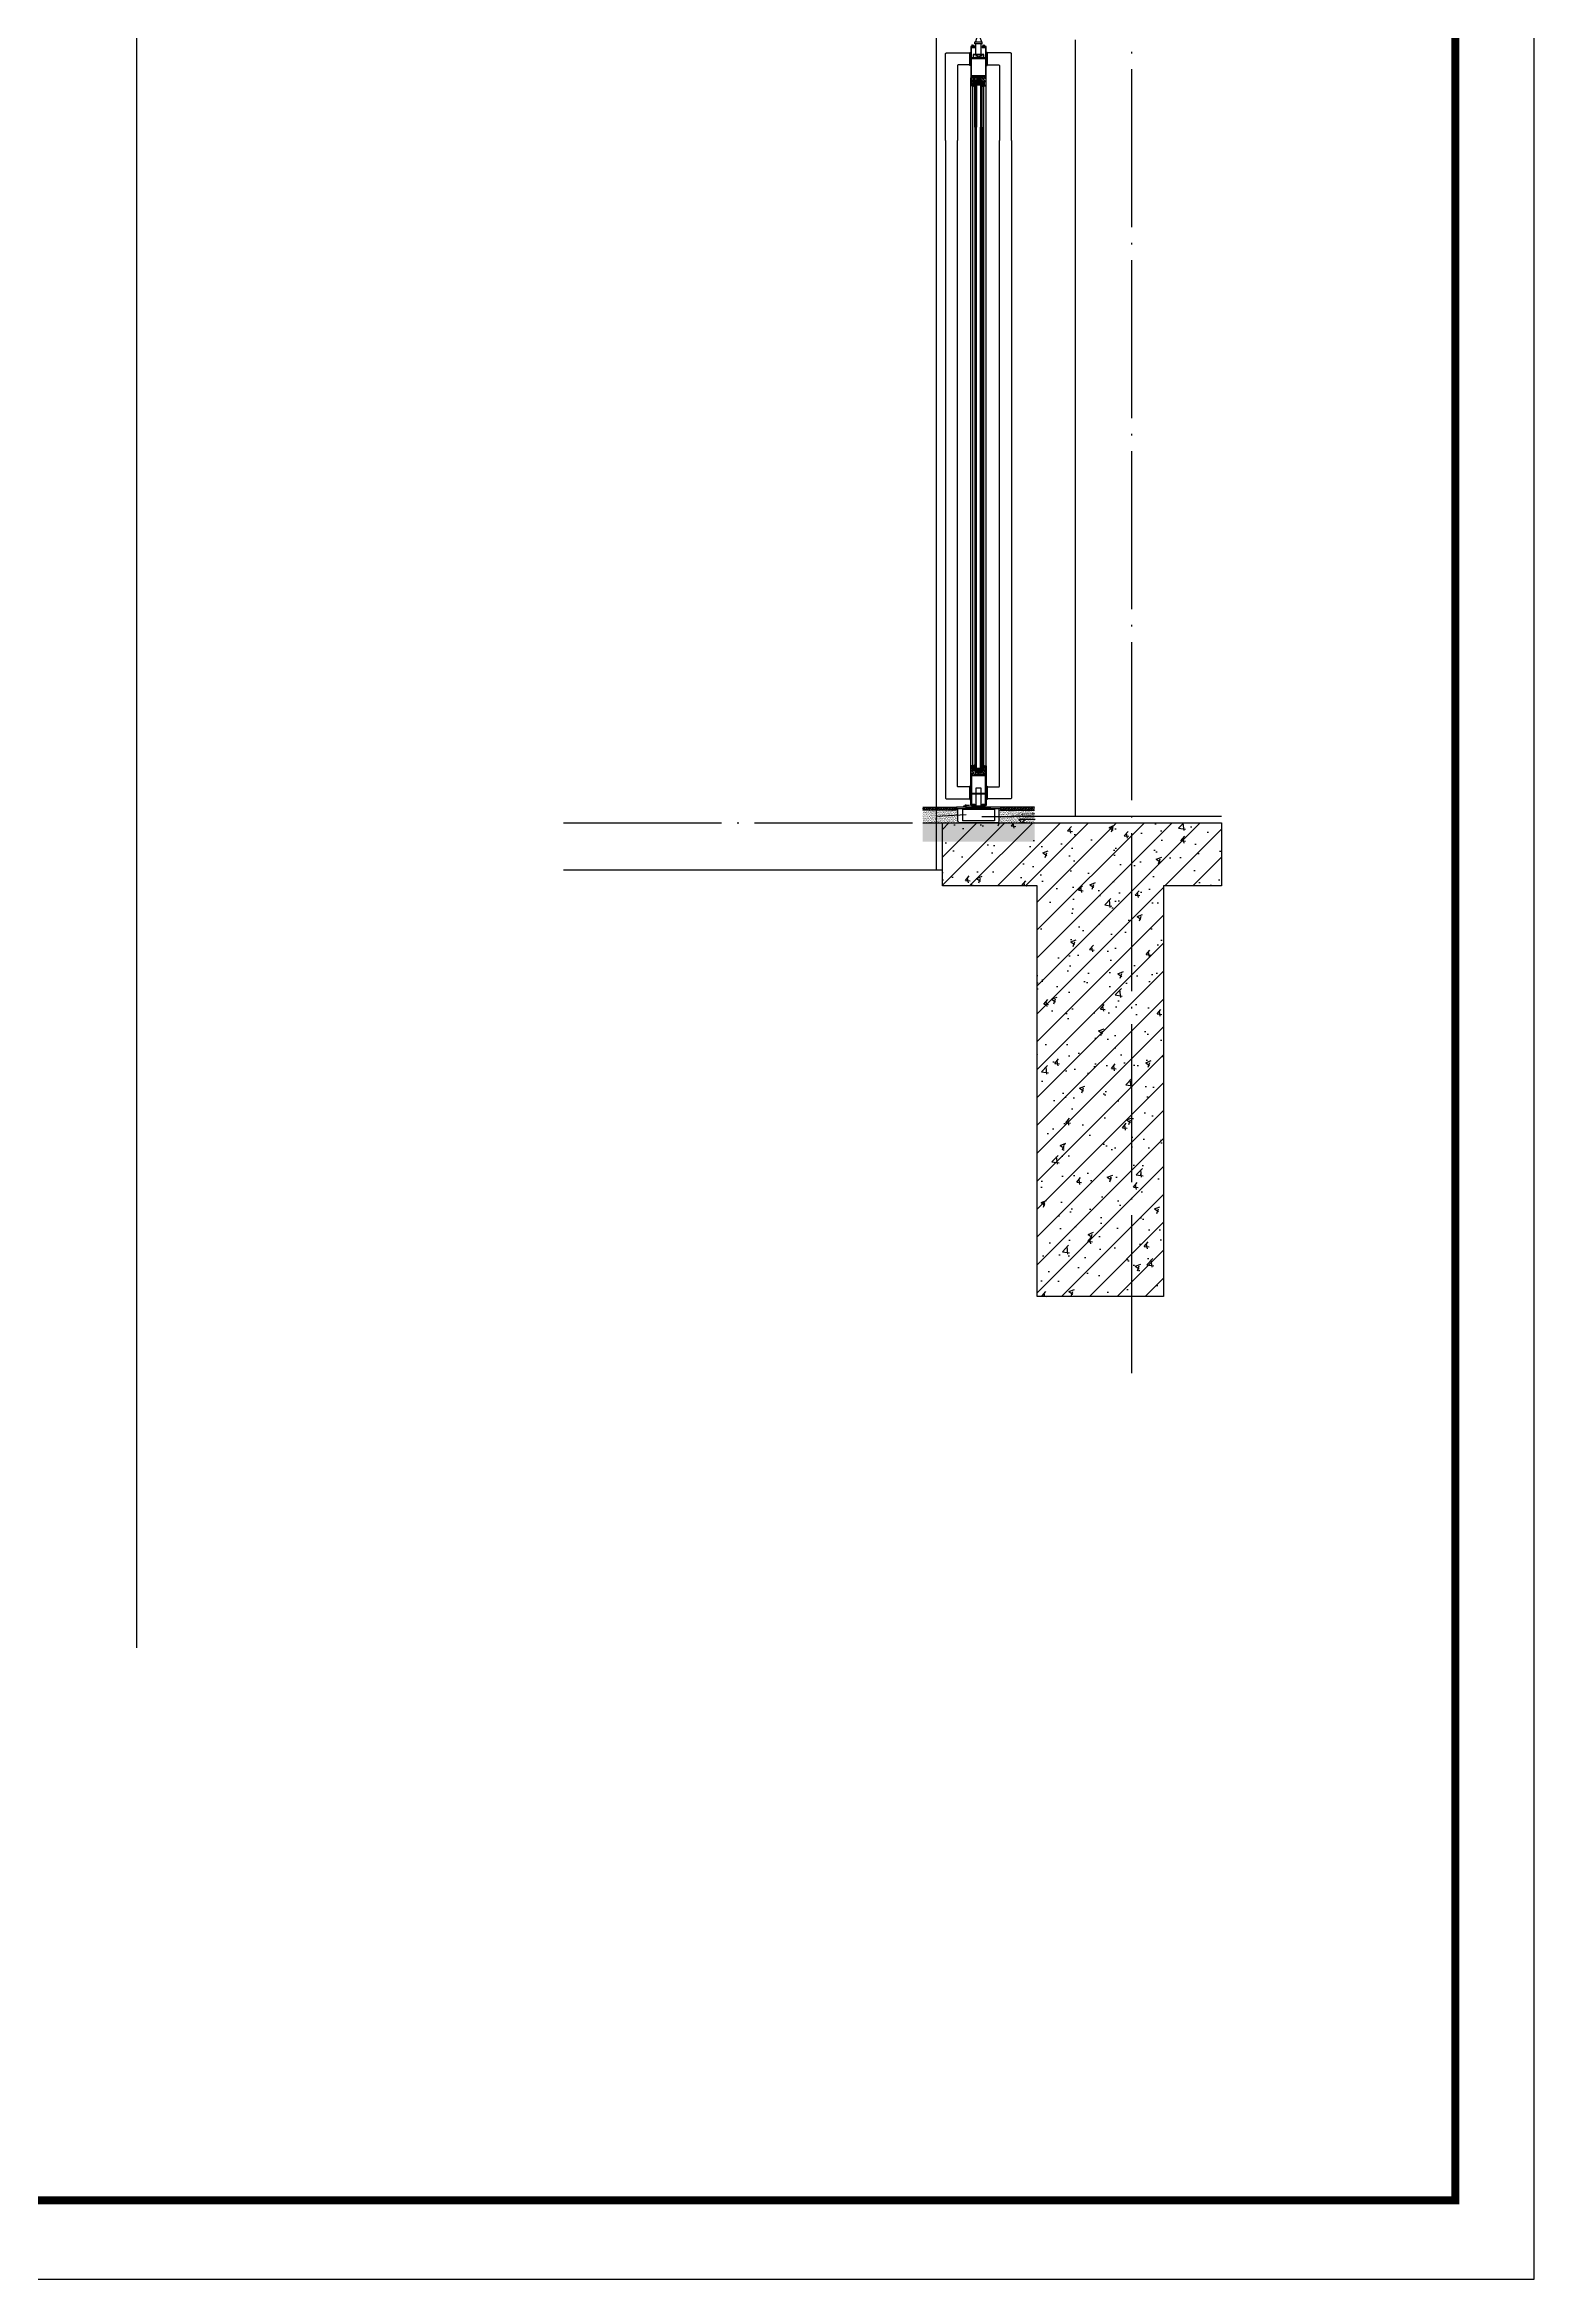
# Model space of a CAD drawing. Extents: x 6843040 to 15500510, y -6507076 to -4940511.
# Drawn here: x 7685135 to 7689853, y -6183597 to -6176519 of the extents above; entities that cross this region are included whole.
import ezdxf
from ezdxf.enums import TextEntityAlignment as Align

# ---------------------------------------------------------------- set-up
doc = ezdxf.new("R2010")
doc.units = 0
doc.header["$LTSCALE"] = 1000
doc.header["$MEASUREMENT"] = 0
doc.linetypes.add('DOTE', pattern=[2.42, 2, -0.2, 0.02, -0.2])
doc.linetypes.add('HIDDEN', pattern=[0.375, 0.25, -0.125])
for name, color, linetype in [('0-ACCESSORY-附件', 8, 'Continuous'), ('0-ACCESSORY附件', 1, 'Continuous'), ('0-DASHED-虚线', 1, 'HIDDEN'), ('1', 1, 'Continuous'), ('Alum frame-EFC', 31, 'Continuous'), ('DOTE', 8, 'DOTE'), ('E_LINE_1', 1, 'Continuous'), ('FG', 4, 'Continuous'), ('HACH', 8, 'Continuous'), ('LEV-4', 9, 'Continuous'), ('LT-dim 2', 253, 'Continuous'), ('LT-dim 5', 3, 'Continuous'), ('LT-Fill-钢筋混凝土', 8, 'Continuous'), ('LT-标高', 7, 'Continuous'), ('LT-玻璃', 4, 'Continuous'), ('LT-结构', 2, 'Continuous'), ('LT-铝板', 31, 'Continuous'), ('PUB_DIM', 3, 'Continuous'), ('PUB_HATCH', 8, 'Continuous'), ('PUB_TITLE', 4, 'Continuous'), ('SS.', 4, 'Continuous'), ('SURFACE', 6, 'Continuous'), ('TC', 8, 'Continuous'), ('不锈钢', 6, 'Continuous'), ('填充', 8, 'Continuous'), ('批荡层', 213, 'Continuous')]:
    doc.layers.add(name, color=color, linetype=linetype)
doc.styles.add('LT-dim', font='romans.shx', dxfattribs={"width": 0.7, "bigfont": 'hztxt.shx'})
doc.dimstyles.new('LT-dim 2', dxfattribs={"dimscale": 2, "dimtxt": 3, "dimasz": 1.5, "dimexe": 1.5, "dimexo": 2, "dimgap": 0.8, "dimtad": 1, "dimdec": 0, "dimrnd": 1, "dimdsep": 46, "dimtxsty": 'LT-dim', "dimblk": 'ARCHTICK', "dimblk1": 'ARCHTICK', "dimblk2": 'ARCHTICK', "dimsah": 1, "dimcen": 2, "dimclrd": 256, "dimclre": 256, "dimclrt": 7, "dimazin": 0, "dimtfac": 1, "dimtix": 1, "dimtmove": 2, "dimatfit": 0, "dimfxl": 1, "dimtvp": 1, "dimarcsym": 1})
pattern_1 = [(37.5, (7614103.564, -6330589.2745), (-0.16000313, 4.89413237), [0, -3.8608, 0, -4.318, 0, -4.1275]), (7.5, (7614103.564, -6330589.2745), (4.49523283, 7.168251), [0, -2.0828, 0, -3.4798, 0, -1.3335]), (327.5, (7614100.44, -6330589.2745), (7.9099237, 0.01437185), [0, -1.27, 0, -4.572, 0, -5.969]), (317.5, (7614100.44, -6330589.2745), (7.63556452, 2.22929323), [0, -0.635, 0, -2.9972, 0, -3.429])]

# ---------------------------------------------------------------- blocks, each defined once
blk = doc.blocks.new('_ArchTick')
at = {"color": 0, "linetype": 'ByBlock', "const_width": 0.4}
blk.add_lwpolyline([(-0.5, -0.5), (0.5, 0.5)], dxfattribs=at)
blk = doc.blocks.new('*D268')
at = {"layer": 'Defpoints', "color": 0, "transparency": 16777216}
for p in [(7688051.8, -6178933.9), (7688067.9, -6178933.9), (7688068.1, -6178928.9, 0)]:
    blk.add_point(p, dxfattribs=at)
at = {"layer": 'LT-dim 2', "lineweight": -2, "transparency": 16777216}
for p, q in [((7688064.1, -6178928.9), (7688048.8, -6178928.9)), ((7688063.9, -6178933.9), (7688048.8, -6178933.9)), ((7688051.8, -6178928.9), (7688051.8, -6178925.9)), ((7688051.8, -6178928.9), (7688051.8, -6178933.9)), ((7688051.8, -6178933.9), (7688051.8, -6178936.9))]:
    blk.add_line(p, q, dxfattribs=at)
at = {"layer": 'LT-dim 2', "lineweight": -2, "transparency": 16777216, "xscale": 3, "yscale": 3, "zscale": 3}
for p, rotation in [((7688051.8, -6178928.9), 270), ((7688051.8, -6178933.9), 90)]:
    blk.add_blockref('_ArchTick', p, dxfattribs=dict(at, rotation=rotation))
at = {"layer": 'LT-dim 2', "color": 7, "transparency": 16777216, "insert": (7688047.2, -6178931.4), "char_height": 6, "attachment_point": 5, "rotation": 90, "style": 'LT-dim'}
blk.add_mtext('5', dxfattribs=at)
blk = doc.blocks.new('A$C00837e1d')
at = {"layer": '0-ACCESSORY附件', "ltscale": 30}
for p, q in [((20.3, 2, 0), (-20.4, 2, 0)), ((10.8, 3.8, 0), (-10.8, 3.8, 0))]:
    blk.add_line(p, q, dxfattribs=at)
at = {"layer": '0-ACCESSORY附件', "ltscale": 30, "elevation": 0}
blk.add_lwpolyline([(-8.3, 59.6), (8.3, 59.6), (8.3, 3.8), (-8.3, 3.8)], close=True, dxfattribs=at)
at = {"layer": '0-ACCESSORY附件', "ltscale": 30}
for centre, start, end in [((-20.4, 0, 0), 90, 180), ((-10, 2, 0), 115.01786, 180), ((10, 2, 0), 0, 64.98214), ((20.3, 0, 0), 0, 90)]:
    blk.add_arc(centre, 2, start, end, dxfattribs=at)
at = {"layer": 'FG'}
blk.add_line((-69.3, 0, 0), (69.3, 0, 0), dxfattribs=at)
at = {"layer": 'SS.'}
for p, q in [((-69.3, 0, 0), (-69.3, -5.7, 0)), ((-69.3, -5.7, 0), (69.3, -5.7, 0)), ((-50.8, -8.3, 0), (50.8, -8.3, 0)), ((-50.8, -8.3, 0), (-50.8, -43.4, 0)), ((-50.8, -43.4, 0), (50.8, -43.4, 0)), ((51, -8.3, 0), (51, -43.4, 0)), ((69.3, 0, 0), (69.3, -5.7, 0))]:
    blk.add_line(p, q, dxfattribs=at)
at = {"layer": 'SS.', "elevation": 0}
blk.add_lwpolyline([(-64.8, -5.7), (-64.8, -44, 0.414214), (-58.8, -50), (58.8, -50, 0.414214), (64.8, -44), (64.8, -5.7)], format="xyb", dxfattribs=at)
blk.add_lwpolyline([(39.5, 0), (39.5, -1.7), (-39.5, -1.7), (-39.5, 0)], dxfattribs=at)
blk = doc.blocks.new('sfdsdgf')
at = {"layer": 'TC'}
h = blk.add_hatch(dxfattribs=at)
h.set_pattern_fill('ANSI35', color=8, scale=0.5, style=0)
h.set_pattern_definition([(45, (-483134.5788, -270088.33), (-1.122532015, 1.122532015), []), (45, (-483133.4563, -270088.33), (-1.122532015, 1.122532015), [1.984375, -0.396875, 0, -0.396875])])
edge = h.paths.add_edge_path()
edge.add_ellipse((10.1, -2.5), major_axis=(4.52, 0), ratio=0.547798, start_angle=90, end_angle=267.368)
edge.add_line((9.9, -4.9), (9, -5.4))
edge.add_arc((8.9, -5.2), 0.2, 180, 296.4263, ccw=False)
edge.add_line((8.7, -5.2), (8.7, -5.1))
edge.add_arc((8.5, -5.1), 0.2, 0, 116.4263)
edge.add_line((8.5, -4.9), (7.5, -5.4))
edge.add_arc((7.4, -5.2), 0.2, 180, 296.4263, ccw=False)
edge.add_line((7.2, -5.2), (7.2, -5.1))
edge.add_arc((7, -5.1), 0.2, 0, 116.4263)
edge.add_line((7, -4.9), (6, -5.4))
edge.add_arc((5.9, -5.2), 0.2, 180, 296.4263, ccw=False)
edge.add_line((5.7, -5.2), (5.7, -5.1))
edge.add_arc((5.5, -5.1), 0.2, 0, 116.4263)
edge.add_line((5.5, -4.9), (4.5, -5.4))
edge.add_arc((4.4, -5.2), 0.2, 180, 296.4263, ccw=False)
edge.add_line((4.2, -5.2), (4.2, -5.1))
edge.add_arc((4, -5.1), 0.2, 360, 450)
edge.add_line((4, -4.9), (3.1, -4.9))
edge.add_arc((3.1, -5.3), 0.4, 90, 180)
edge.add_arc((-5.5, -6.2), 8.26, 6.0448, 48.518)
edge.add_line((0, 0), (10.1, 0))
h = blk.add_hatch(dxfattribs=at)
h.set_pattern_fill('HONEY', color=8, style=0)
h.set_pattern_definition([(0, (-482996.0946, -270088.33), (2.38125, 1.374815), [1.5875, -3.175]), (120, (-482996.0946, -270088.33), (-2.3812497155, 1.3748154928), [1.5875, -3.175]), (60, (-482996.0946, -270088.33), (2.845e-07, 2.7496304928), [-3.175, 1.5875])])
edge = h.paths.add_edge_path()
edge.add_ellipse((10.1, -2.5), major_axis=(4.52, 0), ratio=0.547798, start_angle=0, end_angle=360)
at = {"layer": 'TC', "color": 8}
blk.add_ellipse((10.1, -2.5), major_axis=(4.52, 0), ratio=0.547798, dxfattribs=at)
at = {"layer": '填充'}
blk.add_arc((-5.5, -6.2), 8.26, 6.0448, 48.518, dxfattribs=at)
blk = doc.blocks.new('20120717100346')
at = {"layer": '0-ACCESSORY-附件'}
for points in [[(-2.7, 1.2), (-7.6, 3.4)], [(-2.7, 1), (-7.6, 2.9)], [(-2.7, 0.8), (-7.6, 2.3)], [(-2.7, 0.6), (-7.6, 1.7)], [(-2.7, 0.4), (-7.6, 1.1)], [(-2.7, 0.3), (-7.6, 0.6)], [(-2.7, 0.1), (-7.6, 0.3)], [(-2.7, -0.1), (-7.6, -0.3)], [(-2.7, -0.3), (-7.6, -0.6)], [(-2.7, -0.4), (-7.6, -1.1)], [(-2.7, -0.6), (-7.6, -1.7)], [(-2.7, -0.8), (-7.6, -2.3)], [(-2.7, -1), (-7.6, -2.9)], [(-2.7, -1.2), (-7.6, -3.4)]]:
    blk.add_lwpolyline(points, dxfattribs=at)
blk.add_lwpolyline([(0, 2.2), (-2.7, 2.2), (-2.7, -2.3), (0, -2.3)], close=True, dxfattribs=at)
blk = doc.blocks.new('LT-BLK-20230420150236', base_point=(392735.5, 836889))
at = {"layer": '0-ACCESSORY附件', "ltscale": 30}
for p, q in [((392730.7, 836944.2), (392726.1, 836929)), ((392740.2, 836944.2), (392730.7, 836944.2)), ((392740.2, 836944.2), (392744.8, 836929)), ((392724.3, 836929), (392746.7, 836929)), ((392724.3, 836923), (392724.3, 836929)), ((392727.1, 836889, 0), (392727.1, 836923, 0)), ((392743.8, 836889, 0), (392743.8, 836923, 0)), ((392746.7, 836929), (392746.7, 836923))]:
    blk.add_line(p, q, dxfattribs=at)
blk.add_lwpolyline([(392752.5, 836889), (392718.5, 836889), (392718.5, 836879), (392752.5, 836879)], close=True, dxfattribs=at)
at = {"layer": '0-ACCESSORY附件', "ltscale": 30, "elevation": 0}
for points in [[(392752.5, 836879), (392718.5, 836889)], [(392718.5, 836879), (392752.5, 836889)]]:
    blk.add_lwpolyline(points, dxfattribs=at)
at = {"layer": 'LEV-4'}
blk.add_lwpolyline([(392746.7, 836923), (392724.3, 836923)], dxfattribs=at)
blk = doc.blocks.new('LT-BLK-20230420150919', base_point=(390345, 838534.4))
at = {"layer": '1'}
h = blk.add_hatch(dxfattribs=at)
h.set_pattern_fill('ANSI37', color=252, scale=0.5, style=0)
h.set_pattern_definition([(45, (-1290428.9469, 1128148.1822), (-1.1225320151, 1.1225320151), []), (135, (-1290428.9469, 1128148.1822), (-1.1225320151, -1.1225320151), [])])
h.paths.add_polyline_path([(390353.5, 838528.4), (390352, 838525.4), (390351, 838525.4), (390351, 838534.4), (390350, 838535.4), (390364, 838535.4), (390363, 838534.4), (390363, 838525.4), (390362, 838525.4), (390360.5, 838528.4)])
h = blk.add_hatch(dxfattribs=at)
h.set_pattern_fill('ANSI37', color=252, scale=0.1, style=0)
h.set_pattern_definition([(45, (-1290428.94688, 1128148.1822), (-0.224506403027, 0.224506403027), []), (135, (-1290428.94688, 1128148.1822), (-0.224506403027, -0.224506403027), [])])
h.paths.add_polyline_path([(390363, 838521.4), (390362, 838521.4), (390362, 838525.4), (390363, 838525.4)])
h.paths.add_polyline_path([(390352, 838521.4), (390351, 838521.4), (390351, 838525.4), (390352, 838525.4)])
h = blk.add_hatch(dxfattribs=at)
h.set_pattern_fill('HEX', color=252, scale=0.19, angle=-180, style=0)
h.set_pattern_definition([(180, (-1290428.9469, 1128148.1822), (-1e-15, -1.0448594), [0.60325, -1.2065]), (300, (-1290428.9469, 1128148.1822), (0.9048747838, 0.5224297), [0.60325, -1.2065]), (240, (-1290429.5501, 1128148.1822), (0.9048747838, -0.5224297), [0.60325, -1.2065])])
edge = h.paths.add_edge_path()
edge.add_line((390361.5, 838525.3), (390360.3, 838527.9))
edge.add_line((390361.5, 838525.3), (390361.5, 838521.9))
edge.add_line((390361.5, 838521.9), (390352.5, 838521.9))
edge.add_line((390352.5, 838521.9), (390352.5, 838525.3))
edge.add_line((390352.5, 838525.3), (390353.8, 838527.9))
edge.add_line((390353.8, 838527.9), (390360.3, 838527.9))
at = {"color": 253}
blk.add_lwpolyline([(390351, 838525.4), (390352, 838525.4), (390353.5, 838528.4), (390360.5, 838528.4), (390362, 838525.4), (390363, 838525.4), (390363, 838534.4), (390364, 838535.4), (390350, 838535.4), (390351, 838534.4), (390351, 838525.4)], dxfattribs=at)
for points in [[(390351, 838521.4), (390352, 838521.4), (390352, 838525.4), (390351, 838525.4)], [(390353.5, 838528.4), (390352, 838525.4), (390352, 838521.4), (390362, 838521.4), (390362, 838525.4), (390360.5, 838528.4)], [(390360.2, 838527.9), (390353.8, 838527.9), (390352.5, 838525.3), (390352.5, 838521.9), (390361.5, 838521.9), (390361.5, 838525.3)], [(390363, 838521.4), (390362, 838521.4), (390362, 838525.4), (390363, 838525.4)]]:
    blk.add_lwpolyline(points, close=True, dxfattribs=at)
at = {"layer": 'LT-玻璃', "color": 8}
for p, q in [((390346, 838387.2), (390346, 838535.4)), ((390350, 838387.2), (390350, 838535.4)), ((390364, 838387.2), (390364, 838535.4)), ((390368, 838387.2), (390368, 838535.4))]:
    blk.add_line(p, q, dxfattribs=at)
at = {"layer": 'LT-玻璃', "color": 150}
for points in [[(390345, 838387.2), (390345, 838534.4), (390346, 838535.4), (390350, 838535.4), (390351, 838534.4), (390351, 838387.2)], [(390369, 838387.2), (390369, 838534.4), (390368, 838535.4), (390364, 838535.4), (390363, 838534.4), (390363, 838387.2)]]:
    blk.add_lwpolyline(points, dxfattribs=at)

msp = doc.modelspace()

# ---------------------------------------------------------------- hatches: boundary and pattern name
at = {"layer": '1'}
h = msp.add_hatch(dxfattribs=at)
h.set_pattern_fill('ANSI37', color=252, scale=0.5, style=0)
h.set_pattern_definition([(45, (6007537.2922, -5888898.4047), (-1.1225320151, 1.1225320151), []), (135, (6007537.2922, -5888898.4047), (-1.1225320151, -1.1225320151), [])])
h.paths.add_polyline_path([(7688088.6, -6178818), (7688087.1, -6178815), (7688086.1, -6178815), (7688086.1, -6178824), (7688085.1, -6178825), (7688099.1, -6178825), (7688098.1, -6178824), (7688098.1, -6178815), (7688097.1, -6178815), (7688095.6, -6178818)])
h = msp.add_hatch(dxfattribs=at)
h.set_pattern_fill('ANSI37', color=252, scale=0.1, style=0)
h.set_pattern_definition([(45, (6007537.2922, -5888898.4047), (-0.224506403027, 0.224506403027), []), (135, (6007537.2922, -5888898.4047), (-0.224506403027, -0.224506403027), [])])
h.paths.add_polyline_path([(7688098.1, -6178811), (7688097.1, -6178811), (7688097.1, -6178815), (7688098.1, -6178815)])
h.paths.add_polyline_path([(7688087.1, -6178811), (7688086.1, -6178811), (7688086.1, -6178815), (7688087.1, -6178815)])
h = msp.add_hatch(dxfattribs=at)
h.set_pattern_fill('HEX', color=252, scale=0.19, angle=-180, style=0)
h.set_pattern_definition([(180, (6007537.2922, -5888898.4047), (-1e-15, -1.0448594), [0.60325, -1.2065]), (300, (6007537.2922, -5888898.4047), (0.9048747838, 0.5224297), [0.60325, -1.2065]), (240, (6007536.689, -5888898.4047), (0.9048747838, -0.5224297), [0.60325, -1.2065])])
h.paths.add_polyline_path([(7688095.4, -6178817.5), (7688096.6, -6178814.9), (7688096.6, -6178811.5), (7688087.6, -6178811.5), (7688087.6, -6178814.9), (7688088.9, -6178817.5)])
at = {"layer": 'HACH'}
h = msp.add_hatch(dxfattribs=at)
h.set_pattern_fill('碎沙', color=256, scale=2)
h.set_pattern_definition(pattern_1)
edge = h.paths.add_edge_path()
edge.add_line((7688027.3, -6178939.5), (7688022.8, -6178939.5))
edge.add_line((7688022.8, -6178939.5), (7688022.8, -6178943.9))
edge.add_line((7688022.8, -6178943.9), (7687915.8, -6178943.9))
edge.add_line((7687915.8, -6178943.9), (7687915.8, -6178983.9))
edge.add_line((7687915.8, -6178983.9), (7688033.5, -6178983.9))
edge.add_arc((7688033.3, -6178977.9), 6, 180, 271.9729, ccw=False)
edge.add_line((7688027.3, -6178977.9), (7688027.3, -6178939.5))
h = msp.add_hatch(dxfattribs=at)
h.set_pattern_fill('碎沙', color=256, scale=2)
h.set_pattern_definition(pattern_1)
edge = h.paths.add_edge_path()
edge.add_line((7688269.7, -6178983.9), (7688269.7, -6178943.9))
edge.add_line((7688269.7, -6178943.9), (7688161.5, -6178943.9))
edge.add_line((7688161.5, -6178943.9), (7688161.5, -6178939.5))
edge.add_line((7688161.5, -6178939.5), (7688156.9, -6178939.5))
edge.add_line((7688156.9, -6178939.5), (7688156.9, -6178977.9))
edge.add_arc((7688150.9, -6178977.9), 6, -88.0271, 0, ccw=False)
edge.add_line((7688151.1, -6178983.9), (7688269.7, -6178983.9))
at = {"layer": 'PUB_HATCH'}
h = msp.add_hatch(dxfattribs=at)
h.set_pattern_fill('ANSI33', color=256, scale=2)
h.set_pattern_definition([(45, (6391687.9364, -6401706.682), (-4.49012806, 4.49012806), []), (45, (6391692.4265, -6401706.682), (-4.49012806, 4.49012806), [3.175, -1.5875])])
h.paths.add_polyline_path([(7687915.8, -6178933.9), (7687915.8, -6178943.9), (7688022.8, -6178943.9), (7688022.8, -6178933.9)])
h.paths.add_polyline_path([(7688269.7, -6178943.9), (7688269.7, -6178933.9), (7688161.5, -6178933.9), (7688161.5, -6178943.9)])
h = msp.add_hatch(dxfattribs=at)
h.set_pattern_fill('钢筋混凝土', color=256, scale=2, style=0)
h.set_pattern_definition([(45, (7648543.8317, -6124229.671), (-3.5355339, 3.5355339), []), (50, (7648543.832, -6124229.671), (14.3452037, -1.2550427), [1.5, -16.5]), (355, (7648543.832, -6124229.671), (-2.7750267, 15.0438427), [1.2, -13.2]), (100.4514, (7648545.027, -6124229.776), (11.5701876, 13.7887908), [1.2748038, -14.0228422]), (46.1842, (7648543.832, -6124225.671), (21.344821, -3.3103803), [2.25, -24.75]), (96.6356, (7648545.61, -6124225.947), (18.693254, 19.4823574), [1.912206, -21.03426]), (351.1842, (7648543.832, -6124225.671), (18.693239, 19.482372), [1.8, -19.8]), (21, (7648545.832, -6124226.671), (11.938141, -8.0523778), [1.5, -16.5]), (326, (7648545.832, -6124226.671), (4.8663066, 14.503001), [1.2, -13.2]), (71.4514, (7648546.827, -6124227.342), (16.8044526, 6.45061), [1.2748038, -14.0228422]), (37.5, (7648543.8317, -6124229.671), (0.2431971, 6.65787708), [0, -13.04, 0, -13.4, 0, -13.25]), (7.5, (7648543.832, -6124229.671), (5.26139075, 7.88823424), [0, -7.64, 0, -12.74, 0, -5.05]), (327.5, (7648539.3717, -6124229.671), (10.67644872, -0.45109743), [0, -5, 0, -15.6, 0, -20.7]), (317.5, (7648537.372, -6124229.671), (11.6637234, 2.0020996), [0, -6.5, 0, -10.36, 0, -14.7])])
edge = h.paths.add_edge_path()
edge.add_line((7688269.7, -6178983.9), (7688269.7, -6179043.9))
edge.add_line((7688269.7, -6178983.9), (7687915.8, -6178983.9))
edge.add_line((7687915.8, -6178983.9), (7687915.8, -6179043.9))
edge.add_line((7687915.8, -6179043.9), (7688269.7, -6179043.9))
h = msp.add_hatch(dxfattribs=at)
h.set_pattern_fill('钢筋混凝土', color=256, scale=25, style=0)
h.set_pattern_definition([(45, (0, 0), (-44.19417382, 44.19417382), []), (50, (0, 0), (179.3150457, -15.6880337), [18.75, -206.25]), (355, (0, 0), (-34.6878334, 188.0480334), [15, -165]), (100.4514, (14.94, -1.3), (144.6273454, 172.3598855), [15.9350475, -175.285528]), (46.1842, (0, 50), (266.810262, -41.3797536), [28.125, -309.375]), (96.6356, (22.23, 46.55), (233.6656764, 243.529468), [23.902572, -262.92825]), (351.1842, (0, 50), (233.665486, 243.52965), [22.5, -247.5]), (21, (25, 37.5), (149.226763, -100.6547227), [18.75, -206.25]), (326, (25, 37.5), (60.828833, 181.2875113), [15, -165]), (71.4514, (37.44, 29.11), (210.055657, 80.6326242), [15.9350475, -175.285528]), (37.5, (0, 0), (3.03996383, 83.22346346), [0, -163, 0, -167.5, 0, -165.625]), (7.5, (0, 0), (65.7673844, 98.602928), [0, -95.5, 0, -159.25, 0, -63.125]), (327.5, (-55.75, 0), (133.45560904, -5.63871793), [0, -62.5, 0, -195, 0, -258.75]), (317.5, (-80.75, 0), (145.7965423, 25.0262456), [0, -81.25, 0, -129.5, 0, -183.75])])
h.paths.add_polyline_path([(7687978.1, -6179183.9), (7687978.1, -6178983.9), (7688862.1, -6178983.9), (7688862.1, -6179183.9), (7688678.1, -6179183.9), (7688678.1, -6180483.9), (7688278.1, -6180483.9), (7688278.1, -6179183.9)])

# ---------------------------------------------------------------- linework, layer by layer
at = {"color": 253, "elevation": 0}
msp.add_lwpolyline([(7688086.1, -6178815), (7688087.1, -6178815), (7688088.6, -6178818), (7688095.6, -6178818), (7688097.1, -6178815), (7688098.1, -6178815), (7688098.1, -6178824), (7688099.1, -6178825), (7688085.1, -6178825), (7688086.1, -6178824), (7688086.1, -6178815)], dxfattribs=at)
for points in [[(7688086.1, -6178811), (7688087.1, -6178811), (7688087.1, -6178815), (7688086.1, -6178815)], [(7688088.6, -6178818), (7688087.1, -6178815), (7688087.1, -6178811), (7688097.1, -6178811), (7688097.1, -6178815), (7688095.6, -6178818)], [(7688095.3, -6178817.5), (7688088.9, -6178817.5), (7688087.6, -6178814.9), (7688087.6, -6178811.5), (7688096.6, -6178811.5), (7688096.6, -6178814.9)], [(7688098.1, -6178811), (7688097.1, -6178811), (7688097.1, -6178815), (7688098.1, -6178815)]]:
    msp.add_lwpolyline(points, close=True, dxfattribs=at)
at = {"layer": '0-ACCESSORY-附件'}
for p, q in [((7688100.1, -6178833, 0), (7688084.1, -6178825, 0)), ((7688084.1, -6178833, 0), (7688100.1, -6178825, 0))]:
    msp.add_line(p, q, dxfattribs=at)
at = {"layer": '0-ACCESSORY-附件', "elevation": 0}
msp.add_lwpolyline([(7688100.1, -6178833), (7688084.1, -6178833), (7688084.1, -6178825), (7688100.1, -6178825)], close=True, dxfattribs=at)
at = {"layer": 'Alum frame-EFC'}
for points in [[(7688069.6, -6176623.2, -0.414214), (7688069.1, -6176622.7), (7688069.1, -6176620.9, -0.414214), (7688069.6, -6176620.4), (7688081.6, -6176620.4, -0.414214), (7688082.1, -6176620.9), (7688082.1, -6176622.2, -0.414214), (7688081.6, -6176622.7), (7688081.1, -6176622.7, 0.414214), (7688080.6, -6176623.2), (7688080.6, -6176623.4, 0.414214), (7688081.1, -6176623.9), (7688083.1, -6176623.9, 0.414214), (7688083.6, -6176623.4), (7688083.6, -6176620.9, -0.414214), (7688084.1, -6176620.4), (7688092.1, -6176620.4), (7688100.1, -6176620.4, -0.414214), (7688100.6, -6176620.9), (7688100.6, -6176623.4, 0.414214), (7688101.1, -6176623.9), (7688103.1, -6176623.9, 0.414214), (7688103.6, -6176623.4), (7688103.6, -6176623.2, 0.414214), (7688103.1, -6176622.7), (7688102.6, -6176622.7, -0.414214), (7688102.1, -6176622.2), (7688102.1, -6176620.9, -0.414214), (7688102.6, -6176620.4), (7688114.6, -6176620.4, -0.414214), (7688115.1, -6176620.9), (7688115.1, -6176622.7, -0.414214), (7688114.6, -6176623.2), (7688112.7, -6176623.2, 0.414214), (7688112.1, -6176623.8), (7688112.1, -6176623.8, 0.414214), (7688112.7, -6176624.4), (7688116.1, -6176624.4, 0.414214), (7688116.6, -6176623.9), (7688116.6, -6176524.9, 0.414214), (7688116.1, -6176524.4), (7688112.1, -6176524.4, 0.414214), (7688111.6, -6176524.9), (7688111.6, -6176525.1, 0.414214), (7688112.1, -6176525.6), (7688112.6, -6176525.6, -0.414214), (7688113.1, -6176526.1), (7688113.1, -6176526.5, -0.414214), (7688112.6, -6176527), (7688106, -6176527, -0.414214), (7688105.5, -6176526.5), (7688105.5, -6176526.1, -0.414214), (7688106, -6176525.6), (7688106.5, -6176525.6, 0.414214), (7688107, -6176525.1), (7688107, -6176524.9, 0.414214), (7688106.5, -6176524.4), (7688104.5, -6176524.4, 0.414214), (7688104, -6176524.9), (7688104, -6176528, 0.414214), (7688104.5, -6176528.5), (7688113.6, -6176528.5, -0.414214), (7688114.1, -6176529), (7688114.1, -6176559.9, -0.414214), (7688113.6, -6176560.4), (7688093, -6176560.4, 0.198912), (7688092.7, -6176560.5), (7688092.5, -6176560.7, -0.414214), (7688091.8, -6176560.7), (7688091.6, -6176560.5, 0.198912), (7688091.2, -6176560.4), (7688070.6, -6176560.4, -0.414214), (7688070.1, -6176559.9), (7688070.1, -6176529, -0.414214), (7688070.6, -6176528.5), (7688079.7, -6176528.5, 0.414214), (7688080.2, -6176528), (7688080.2, -6176524.9, 0.414214), (7688079.7, -6176524.4), (7688077.7, -6176524.4, 0.414214), (7688077.2, -6176524.9), (7688077.2, -6176525.1, 0.414214), (7688077.7, -6176525.6), (7688078.2, -6176525.6, -0.414214), (7688078.7, -6176526.1), (7688078.7, -6176526.5, -0.414214), (7688078.2, -6176527), (7688071.6, -6176527, -0.414214), (7688071.1, -6176526.5), (7688071.1, -6176526.1, -0.414214), (7688071.6, -6176525.6), (7688072.1, -6176525.6, 0.414214), (7688072.6, -6176525.1), (7688072.6, -6176524.9, 0.414214), (7688072.1, -6176524.4), (7688068.1, -6176524.4, 0.414214), (7688067.6, -6176524.9), (7688067.6, -6176623.9, 0.414214), (7688068.1, -6176624.4), (7688071.5, -6176624.4, 0.414214), (7688072.1, -6176623.8), (7688072.1, -6176623.8, 0.414214), (7688071.5, -6176623.2)], [(7688092.1, -6176562.9), (7688113.6, -6176562.9, -0.414214), (7688114.1, -6176563.4), (7688114.1, -6176617.4, -0.414214), (7688113.6, -6176617.9), (7688092.1, -6176617.9), (7688070.6, -6176617.9, -0.414214), (7688070.1, -6176617.4), (7688070.1, -6176563.4, -0.414214), (7688070.6, -6176562.9)], [(7688092.1, -6176562.9), (7688113.6, -6176562.9, -0.414214), (7688114.1, -6176563.4), (7688114.1, -6176617.4, -0.414214), (7688113.6, -6176617.9), (7688092.1, -6176617.9), (7688070.6, -6176617.9, -0.414214), (7688070.1, -6176617.4), (7688070.1, -6176563.4, -0.414214), (7688070.6, -6176562.9)], [(7688116.1, -6176624.4), (7688112.3, -6176624.4, -0.414214), (7688111.9, -6176624), (7688111.9, -6176623.1, -0.198912), (7688112, -6176622.9), (7688112.3, -6176622.6, 0.339454), (7688112.3, -6176622.2), (7688111.8, -6176621.3, 0.767327), (7688110.9, -6176621.6), (7688110.9, -6176624.4, 0.414214), (7688111.9, -6176625.4), (7688115.1, -6176625.4, -0.414214), (7688115.6, -6176625.9), (7688115.6, -6176633.9, -0.414214), (7688115.1, -6176634.4), (7688112.6, -6176634.4, -0.305731), (7688110.8, -6176633.1), (7688105.9, -6176621, 0.379635), (7688105.3, -6176620.7), (7688103.1, -6176621.3, 1), (7688103.4, -6176622.5), (7688104.8, -6176622.1, -0.379635), (7688105.4, -6176622.4), (7688109.9, -6176633.5, 0.305731), (7688112.6, -6176635.4), (7688115.1, -6176635.4, -0.414214), (7688115.6, -6176635.9), (7688115.6, -6176647.9, -0.414214), (7688115.1, -6176648.4), (7688112.1, -6176648.4, -0.414214), (7688111.6, -6176647.9), (7688111.6, -6176642.3, 0.414214), (7688111.2, -6176641.9), (7688110.3, -6176641.9, 0.556743), (7688110.1, -6176642.2), (7688110.6, -6176643.1, -0.556743), (7688110.4, -6176643.4), (7688110.3, -6176643.4, 0.556743), (7688110.1, -6176643.7), (7688110.6, -6176644.6, -0.556743), (7688110.4, -6176644.9), (7688110.3, -6176644.9, 0.556743), (7688110.1, -6176645.2), (7688110.6, -6176646.1, -0.556743), (7688110.4, -6176646.4), (7688110.3, -6176646.4, 0.556743), (7688110.1, -6176646.7), (7688110.6, -6176647.6, -0.556743), (7688110.4, -6176647.9), (7688110.3, -6176647.9, 0.414214), (7688110.1, -6176648.1), (7688110.1, -6176648.9, 0.414214), (7688110.6, -6176649.4), (7688116.1, -6176649.4, 0.414214), (7688116.6, -6176648.9), (7688116.6, -6176624.9, 0.414214)], [(7688116.1, -6176624.4), (7688112.3, -6176624.4, -0.414214), (7688111.9, -6176624), (7688111.9, -6176623.1, -0.198912), (7688112, -6176622.9), (7688112.3, -6176622.6, 0.339454), (7688112.3, -6176622.2), (7688111.8, -6176621.3, 0.767327), (7688110.9, -6176621.6), (7688110.9, -6176624.4, 0.414214), (7688111.9, -6176625.4), (7688115.1, -6176625.4, -0.414214), (7688115.6, -6176625.9), (7688115.6, -6176633.9, -0.414214), (7688115.1, -6176634.4), (7688112.6, -6176634.4, -0.305731), (7688110.8, -6176633.1), (7688105.9, -6176621, 0.379635), (7688105.3, -6176620.7), (7688103.1, -6176621.3, 1), (7688103.4, -6176622.5), (7688104.8, -6176622.1, -0.379635), (7688105.4, -6176622.4), (7688109.9, -6176633.5, 0.305731), (7688112.6, -6176635.4), (7688115.1, -6176635.4, -0.414214), (7688115.6, -6176635.9), (7688115.6, -6176647.9, -0.414214), (7688115.1, -6176648.4), (7688112.1, -6176648.4, -0.414214), (7688111.6, -6176647.9), (7688111.6, -6176642.3, 0.414214), (7688111.2, -6176641.9), (7688110.3, -6176641.9, 0.556743), (7688110.1, -6176642.2), (7688110.6, -6176643.1, -0.556743), (7688110.4, -6176643.4), (7688110.3, -6176643.4, 0.556743), (7688110.1, -6176643.7), (7688110.6, -6176644.6, -0.556743), (7688110.4, -6176644.9), (7688110.3, -6176644.9, 0.556743), (7688110.1, -6176645.2), (7688110.6, -6176646.1, -0.556743), (7688110.4, -6176646.4), (7688110.3, -6176646.4, 0.556743), (7688110.1, -6176646.7), (7688110.6, -6176647.6, -0.556743), (7688110.4, -6176647.9), (7688110.3, -6176647.9, 0.414214), (7688110.1, -6176648.1), (7688110.1, -6176648.9, 0.414214), (7688110.6, -6176649.4), (7688116.1, -6176649.4, 0.414214), (7688116.6, -6176648.9), (7688116.6, -6176624.9, 0.414214)]]:
    msp.add_lwpolyline(points, format="xyb", close=True, dxfattribs=at)
at = {"layer": 'Alum frame-EFC', "elevation": 0}
for points in [[(7688068.1, -6176624.4), (7688072, -6176624.4, 0.414214), (7688072.4, -6176624), (7688072.4, -6176623.1, 0.198912), (7688072.3, -6176622.9), (7688071.9, -6176622.6, -0.339454), (7688071.9, -6176622.2), (7688072.4, -6176621.3, -0.767327), (7688073.4, -6176621.6), (7688073.4, -6176624.4, -0.414214), (7688072.4, -6176625.4), (7688069.1, -6176625.4, 0.414214), (7688068.6, -6176625.9), (7688068.6, -6176633.9, 0.414214), (7688069.1, -6176634.4), (7688071.6, -6176634.4, 0.305731), (7688073.5, -6176633.1), (7688078.4, -6176621, -0.379635), (7688079, -6176620.7), (7688081.2, -6176621.3, -1), (7688080.9, -6176622.5), (7688079.5, -6176622.1, 0.379635), (7688078.9, -6176622.4), (7688074.4, -6176633.5, -0.305731), (7688071.6, -6176635.4), (7688069.1, -6176635.4, 0.414214), (7688068.6, -6176635.9), (7688068.6, -6176647.9, 0.414214), (7688069.1, -6176648.4), (7688072.1, -6176648.4, 0.414214), (7688072.6, -6176647.9), (7688072.6, -6176642.3, -0.414214), (7688073, -6176641.9), (7688073.9, -6176641.9, -0.556743), (7688074.1, -6176642.2), (7688073.6, -6176643.1, 0.556743), (7688073.8, -6176643.4), (7688073.9, -6176643.4, -0.556743), (7688074.1, -6176643.7), (7688073.6, -6176644.6, 0.556743), (7688073.8, -6176644.9), (7688073.9, -6176644.9, -0.556743), (7688074.1, -6176645.2), (7688073.6, -6176646.1, 0.556743), (7688073.8, -6176646.4), (7688073.9, -6176646.4, -0.556743), (7688074.1, -6176646.7), (7688073.6, -6176647.6, 0.556743), (7688073.8, -6176647.9), (7688073.9, -6176647.9, -0.414214), (7688074.1, -6176648.1), (7688074.1, -6176648.9, -0.414214), (7688073.6, -6176649.4), (7688068.1, -6176649.4, -0.414214), (7688067.6, -6176648.9), (7688067.6, -6176624.9, -0.414214)], [(7688068.1, -6176624.4), (7688072, -6176624.4, 0.414214), (7688072.4, -6176624), (7688072.4, -6176623.1, 0.198912), (7688072.3, -6176622.9), (7688071.9, -6176622.6, -0.339454), (7688071.9, -6176622.2), (7688072.4, -6176621.3, -0.767327), (7688073.4, -6176621.6), (7688073.4, -6176624.4, -0.414214), (7688072.4, -6176625.4), (7688069.1, -6176625.4, 0.414214), (7688068.6, -6176625.9), (7688068.6, -6176633.9, 0.414214), (7688069.1, -6176634.4), (7688071.6, -6176634.4, 0.305731), (7688073.5, -6176633.1), (7688078.4, -6176621, -0.379635), (7688079, -6176620.7), (7688081.2, -6176621.3, -1), (7688080.9, -6176622.5), (7688079.5, -6176622.1, 0.379635), (7688078.9, -6176622.4), (7688074.4, -6176633.5, -0.305731), (7688071.6, -6176635.4), (7688069.1, -6176635.4, 0.414214), (7688068.6, -6176635.9), (7688068.6, -6176647.9, 0.414214), (7688069.1, -6176648.4), (7688072.1, -6176648.4, 0.414214), (7688072.6, -6176647.9), (7688072.6, -6176642.3, -0.414214), (7688073, -6176641.9), (7688073.9, -6176641.9, -0.556743), (7688074.1, -6176642.2), (7688073.6, -6176643.1, 0.556743), (7688073.8, -6176643.4), (7688073.9, -6176643.4, -0.556743), (7688074.1, -6176643.7), (7688073.6, -6176644.6, 0.556743), (7688073.8, -6176644.9), (7688073.9, -6176644.9, -0.556743), (7688074.1, -6176645.2), (7688073.6, -6176646.1, 0.556743), (7688073.8, -6176646.4), (7688073.9, -6176646.4, -0.556743), (7688074.1, -6176646.7), (7688073.6, -6176647.6, 0.556743), (7688073.8, -6176647.9), (7688073.9, -6176647.9, -0.414214), (7688074.1, -6176648.1), (7688074.1, -6176648.9, -0.414214), (7688073.6, -6176649.4), (7688068.1, -6176649.4, -0.414214), (7688067.6, -6176648.9), (7688067.6, -6176624.9, -0.414214)], [(7688068.1, -6178828.9), (7688072, -6178828.9, -0.414214), (7688072.4, -6178829.3), (7688072.4, -6178830.1, -0.198912), (7688072.3, -6178830.3), (7688071.9, -6178830.7, 0.339454), (7688071.9, -6178831), (7688072.4, -6178831.9, 0.767327), (7688073.4, -6178831.7), (7688073.4, -6178828.9, 0.414214), (7688072.4, -6178827.9), (7688069.1, -6178827.9, -0.414214), (7688068.6, -6178827.4), (7688068.6, -6178819.4, -0.414214), (7688069.1, -6178818.9), (7688071.6, -6178818.9, -0.305731), (7688073.5, -6178820.1), (7688078.4, -6178832.3, 0.379635), (7688078.9, -6178832.6), (7688081.2, -6178832, 1), (7688080.9, -6178830.8), (7688079.5, -6178831.2, -0.379635), (7688078.9, -6178830.9), (7688074.4, -6178819.8, 0.305731), (7688071.6, -6178817.9), (7688069.1, -6178817.9, -0.414214), (7688068.6, -6178817.4), (7688068.6, -6178805.4, -0.414214), (7688069.1, -6178804.9), (7688072.1, -6178804.9, -0.414214), (7688072.6, -6178805.4), (7688072.6, -6178811, 0.414214), (7688073, -6178811.4), (7688073.9, -6178811.4, 0.556743), (7688074.1, -6178811.1), (7688073.6, -6178810.2, -0.556743), (7688073.8, -6178809.9), (7688073.9, -6178809.9, 0.556743), (7688074.1, -6178809.6), (7688073.6, -6178808.7, -0.556743), (7688073.8, -6178808.4), (7688073.9, -6178808.4, 0.556743), (7688074.1, -6178808.1), (7688073.6, -6178807.2, -0.556743), (7688073.8, -6178806.9), (7688073.9, -6178806.9, 0.556743), (7688074.1, -6178806.6), (7688073.6, -6178805.7, -0.556743), (7688073.8, -6178805.4), (7688073.9, -6178805.4, 0.414214), (7688074.1, -6178805.2), (7688074.1, -6178804.4, 0.414214), (7688073.6, -6178803.9), (7688068.1, -6178803.9, 0.414214), (7688067.6, -6178804.4), (7688067.6, -6178828.4, 0.414214)], [(7688069.6, -6178830.1, 0.414214), (7688069.1, -6178830.6), (7688069.1, -6178832.4, 0.414214), (7688069.6, -6178832.9), (7688081.6, -6178832.9, 0.414214), (7688082.1, -6178832.4), (7688082.1, -6178831.1, 0.414214), (7688081.6, -6178830.6), (7688081.1, -6178830.6, -0.414214), (7688080.6, -6178830.1), (7688080.6, -6178829.9, -0.414214), (7688081.1, -6178829.4), (7688083.1, -6178829.4, -0.414214), (7688083.6, -6178829.9), (7688083.6, -6178832.4, 0.414214), (7688084.1, -6178832.9), (7688092.1, -6178832.9), (7688100.1, -6178832.9, 0.414214), (7688100.6, -6178832.4), (7688100.6, -6178829.9, -0.414214), (7688101.1, -6178829.4), (7688103.1, -6178829.4, -0.414214), (7688103.6, -6178829.9), (7688103.6, -6178830.1, -0.414214), (7688103.1, -6178830.6), (7688102.6, -6178830.6, 0.414214), (7688102.1, -6178831.1), (7688102.1, -6178832.4, 0.414214), (7688102.6, -6178832.9), (7688114.6, -6178832.9, 0.414214), (7688115.1, -6178832.4), (7688115.1, -6178830.6, 0.414214), (7688114.6, -6178830.1), (7688112.7, -6178830.1, -0.414214), (7688112.1, -6178829.5), (7688112.1, -6178829.5, -0.414214), (7688112.7, -6178828.9), (7688116.1, -6178828.9, -0.414214), (7688116.6, -6178829.4), (7688116.6, -6178928.4, -0.414214), (7688116.1, -6178928.9), (7688112.1, -6178928.9, -0.414214), (7688111.6, -6178928.4), (7688111.6, -6178928.2, -0.414214), (7688112.1, -6178927.7), (7688112.6, -6178927.7, 0.414214), (7688113.1, -6178927.2), (7688113.1, -6178926.8, 0.414214), (7688112.6, -6178926.3), (7688106, -6178926.3, 0.414214), (7688105.5, -6178926.8), (7688105.5, -6178927.2, 0.414214), (7688106, -6178927.7), (7688106.5, -6178927.7, -0.414214), (7688107, -6178928.2), (7688107, -6178928.4, -0.414214), (7688106.5, -6178928.9), (7688104.5, -6178928.9, -0.414214), (7688104, -6178928.4), (7688104, -6178925.3, -0.414214), (7688104.5, -6178924.8), (7688113.6, -6178924.8, 0.414214), (7688114.1, -6178924.3), (7688114.1, -6178893.4, 0.414214), (7688113.6, -6178892.9), (7688093, -6178892.9, -0.198912), (7688092.7, -6178892.7), (7688092.5, -6178892.5, 0.414214), (7688091.8, -6178892.5), (7688091.6, -6178892.7, -0.198912), (7688091.2, -6178892.9), (7688070.6, -6178892.9, 0.414214), (7688070.1, -6178893.4), (7688070.1, -6178924.3, 0.414214), (7688070.6, -6178924.8), (7688079.7, -6178924.8, -0.414214), (7688080.2, -6178925.3), (7688080.2, -6178928.4, -0.414214), (7688079.7, -6178928.9), (7688077.7, -6178928.9, -0.414214), (7688077.2, -6178928.4), (7688077.2, -6178928.2, -0.414214), (7688077.7, -6178927.7), (7688078.2, -6178927.7, 0.414214), (7688078.7, -6178927.2), (7688078.7, -6178926.8, 0.414214), (7688078.2, -6178926.3), (7688071.6, -6178926.3, 0.414214), (7688071.1, -6178926.8), (7688071.1, -6178927.2, 0.414214), (7688071.6, -6178927.7), (7688072.1, -6178927.7, -0.414214), (7688072.6, -6178928.2), (7688072.6, -6178928.4, -0.414214), (7688072.1, -6178928.9), (7688068.1, -6178928.9, -0.414214), (7688067.6, -6178928.4), (7688067.6, -6178829.4, -0.414214), (7688068.1, -6178828.9), (7688071.5, -6178828.9, -0.414214), (7688072.1, -6178829.5), (7688072.1, -6178829.5, -0.414214), (7688071.5, -6178830.1)], [(7688092.1, -6178890.4), (7688113.6, -6178890.4, 0.414214), (7688114.1, -6178889.9), (7688114.1, -6178835.9, 0.414214), (7688113.6, -6178835.4), (7688092.1, -6178835.4), (7688070.6, -6178835.4, 0.414214), (7688070.1, -6178835.9), (7688070.1, -6178889.9, 0.414214), (7688070.6, -6178890.4)], [(7688116.1, -6178828.9), (7688112.3, -6178828.9, 0.414214), (7688111.9, -6178829.3), (7688111.9, -6178830.1, 0.198912), (7688112, -6178830.3), (7688112.3, -6178830.7, -0.339454), (7688112.3, -6178831), (7688111.8, -6178831.9, -0.767327), (7688110.9, -6178831.7), (7688110.9, -6178828.9, -0.414214), (7688111.9, -6178827.9), (7688115.1, -6178827.9, 0.414214), (7688115.6, -6178827.4), (7688115.6, -6178819.4, 0.414214), (7688115.1, -6178818.9), (7688112.6, -6178818.9, 0.305731), (7688110.8, -6178820.1), (7688105.9, -6178832.3, -0.379635), (7688105.3, -6178832.6), (7688103.1, -6178832, -1), (7688103.4, -6178830.8), (7688104.8, -6178831.2, 0.379635), (7688105.4, -6178830.9), (7688109.9, -6178819.8, -0.305731), (7688112.6, -6178817.9), (7688115.1, -6178817.9, 0.414214), (7688115.6, -6178817.4), (7688115.6, -6178805.4, 0.414214), (7688115.1, -6178804.9), (7688112.1, -6178804.9, 0.414214), (7688111.6, -6178805.4), (7688111.6, -6178811, -0.414214), (7688111.2, -6178811.4), (7688110.3, -6178811.4, -0.556743), (7688110.1, -6178811.1), (7688110.6, -6178810.2, 0.556743), (7688110.4, -6178809.9), (7688110.3, -6178809.9, -0.556743), (7688110.1, -6178809.6), (7688110.6, -6178808.7, 0.556743), (7688110.4, -6178808.4), (7688110.3, -6178808.4, -0.556743), (7688110.1, -6178808.1), (7688110.6, -6178807.2, 0.556743), (7688110.4, -6178806.9), (7688110.3, -6178806.9, -0.556743), (7688110.1, -6178806.6), (7688110.6, -6178805.7, 0.556743), (7688110.4, -6178805.4), (7688110.3, -6178805.4, -0.414214), (7688110.1, -6178805.2), (7688110.1, -6178804.4, -0.414214), (7688110.6, -6178803.9), (7688116.1, -6178803.9, -0.414214), (7688116.6, -6178804.4), (7688116.6, -6178828.4, -0.414214)]]:
    msp.add_lwpolyline(points, format="xyb", close=True, dxfattribs=at)
at = {"layer": 'DOTE', "ltscale": 0.25}
msp.add_line((7688578.1, -6180726.7), (7688578.1, -6149883.9), dxfattribs=at)
at = {"layer": 'DOTE', "linetype": 'DOTE', "ltscale": 0.25}
msp.add_lwpolyline([(7686778.1, -6178983.9), (7688862.1, -6178983.9)], dxfattribs=at)
at = {"layer": 'E_LINE_1'}
msp.add_lwpolyline([(7687978.1, -6179183.9), (7687978.1, -6178983.9), (7688862.1, -6178983.9), (7688862.1, -6179183.9), (7688678.1, -6179183.9), (7688678.1, -6180483.9), (7688278.1, -6180483.9), (7688278.1, -6179183.9)], close=True, dxfattribs=at)
msp.add_lwpolyline([(7687978.1, -6179133.9), (7686778.1, -6179133.9)], dxfattribs=at)
at = {"layer": 'LT-Fill-钢筋混凝土'}
msp.add_line((7687915.8, -6178933.9, 0), (7688022.8, -6178933.9, 0), dxfattribs=at)
at = {"layer": 'LT-标高', "color": 0}
msp.add_line((7688205, -6178983.9, 0), (7688245, -6178983.9, 0), dxfattribs=at)
at = {"layer": 'LT-标高', "color": 0, "elevation": 0}
msp.add_lwpolyline([(7688271.7, -6178973.9), (7688219.7, -6178973.9), (7688229.7, -6178983.9), (7688239.7, -6178973.9)], dxfattribs=at)
at = {"layer": 'LT-玻璃', "color": 8}
for p, q in [((7688081.1, -6176780.1), (7688081.1, -6178825, 0)), ((7688085.1, -6176780.1), (7688085.1, -6178825, 0)), ((7688099.1, -6176780.1), (7688099.1, -6178825, 0)), ((7688103.1, -6176780.1), (7688103.1, -6178825, 0))]:
    msp.add_line(p, q, dxfattribs=at)
at = {"layer": 'LT-玻璃', "color": 150, "elevation": 0}
for points in [[(7688080.1, -6176780.1), (7688080.1, -6178824), (7688081.1, -6178825), (7688085.1, -6178825), (7688086.1, -6178824), (7688086.1, -6176780.1)], [(7688104.1, -6176780.1), (7688104.1, -6178824), (7688103.1, -6178825), (7688099.1, -6178825), (7688098.1, -6178824), (7688098.1, -6176780.1)]]:
    msp.add_lwpolyline(points, dxfattribs=at)
at = {"layer": 'LT-结构'}
msp.add_line((7687915.8, -6178983.9, 0), (7688269.7, -6178983.9, 0), dxfattribs=at)
at = {"layer": 'PUB_TITLE'}
msp.add_lwpolyline([(7668827.6, -6183597.4), (7689852.6, -6183597.4), (7689852.6, -6146447.4), (7668827.6, -6146447.4)], close=True, dxfattribs=at)
at = {"layer": 'PUB_TITLE', "const_width": 25}
msp.add_lwpolyline([(7669077.6, -6183347.4), (7689602.6, -6183347.4), (7689602.6, -6147072.4), (7669077.6, -6147072.4)], close=True, dxfattribs=at)
at = {"layer": 'PUB_TITLE'}
msp.add_lwpolyline([(7685426.4, -6181597.4), (7685426.4, -6147072.4)], dxfattribs=at)
at = {"layer": 'SURFACE', "ltscale": 0.02, "elevation": 0}
for points in [[(7687915.8, -6178933.9), (7688022.8, -6178933.9), (7688022.8, -6178943.9), (7687915.8, -6178943.9)], [(7688269.7, -6178933.9), (7688161.5, -6178933.9), (7688161.5, -6178943.9), (7688269.7, -6178943.9)]]:
    msp.add_lwpolyline(points, dxfattribs=at)
at = {"layer": '不锈钢'}
for points in [[(7687987.6, -6176822.1), (7687987.6, -6176548.4, -0.414274), (7687990.6, -6176545.4), (7688064.6, -6176545.4), (7688064.6, -6176583.4), (7688027.6, -6176583.4, 0.414274), (7688025.6, -6176585.4), (7688025.6, -6176822.1)], [(7688196.6, -6176822.1), (7688196.6, -6176548.4, 0.414274), (7688193.6, -6176545.4), (7688119.6, -6176545.4), (7688119.6, -6176583.4), (7688156.6, -6176583.4, -0.414274), (7688158.6, -6176585.4), (7688158.6, -6176822.1)]]:
    msp.add_lwpolyline(points, format="xyb", dxfattribs=at)
for points in [[(7688064.6, -6176543.5), (7688067.6, -6176543.5), (7688067.6, -6176585.3), (7688064.6, -6176585.3)], [(7688064.6, -6176543.5), (7688067.6, -6176543.5), (7688067.6, -6176585.3), (7688064.6, -6176585.3)], [(7688119.6, -6176543.5), (7688116.6, -6176543.5), (7688116.6, -6176585.3), (7688119.6, -6176585.3)], [(7688119.6, -6176543.5), (7688116.6, -6176543.5), (7688116.6, -6176585.3), (7688119.6, -6176585.3)]]:
    msp.add_lwpolyline(points, close=True, dxfattribs=at)
at = {"layer": '不锈钢', "elevation": 0}
for points in [[(7687987.6, -6176822.1), (7687987.6, -6178904.9, 0.414274), (7687990.6, -6178907.9), (7688064.6, -6178907.9), (7688064.6, -6178869.9), (7688027.6, -6178869.9, -0.414274), (7688025.6, -6178867.9), (7688025.6, -6176822.1)], [(7688196.6, -6176822.1), (7688196.6, -6178904.9, -0.414274), (7688193.6, -6178907.9), (7688119.6, -6178907.9), (7688119.6, -6178869.9), (7688156.6, -6178869.9, 0.414274), (7688158.6, -6178867.9), (7688158.6, -6176822.1)]]:
    msp.add_lwpolyline(points, format="xyb", dxfattribs=at)
for points in [[(7688064.6, -6178909.8), (7688067.6, -6178909.8), (7688067.6, -6178868), (7688064.6, -6178868)], [(7688119.6, -6178909.8), (7688116.6, -6178909.8), (7688116.6, -6178868), (7688119.6, -6178868)]]:
    msp.add_lwpolyline(points, close=True, dxfattribs=at)
at = {"layer": '填充'}
for p, q in [((7688103.1, -6176631.9), (7688081.1, -6176623.9)), ((7688081.1, -6176631.9), (7688103.1, -6176623.9)), ((7688103.1, -6176631.9), (7688081.1, -6176623.9)), ((7688081.1, -6176631.9), (7688103.1, -6176623.9))]:
    msp.add_line(p, q, dxfattribs=at)
at = {"layer": '填充', "elevation": 0}
for points in [[(7688067.6, -6176780.1), (7688067.6, -6176637.4)], [(7688074.6, -6176780.1), (7688074.6, -6176644.7)], [(7688109.6, -6176780.1), (7688109.6, -6176649.4)], [(7688116.6, -6176780.1), (7688116.6, -6176648.9)], [(7688067.6, -6178829.2), (7688067.6, -6176780.1)], [(7688074.6, -6178804.8), (7688074.6, -6176780.1)], [(7688109.6, -6178805), (7688109.6, -6176780.1)], [(7688116.6, -6178829.2), (7688116.6, -6176780.1)]]:
    msp.add_lwpolyline(points, dxfattribs=at)
at = {"layer": '填充'}
msp.add_lwpolyline([(7688103.1, -6176631.9), (7688081.1, -6176631.9), (7688081.1, -6176623.9), (7688103.1, -6176623.9)], close=True, dxfattribs=at)
msp.add_lwpolyline([(7688103.1, -6176631.9), (7688081.1, -6176631.9), (7688081.1, -6176623.9), (7688103.1, -6176623.9)], close=True, dxfattribs=at)
at = {"layer": '批荡层'}
for q in [(7688198.1, -6178963.9), (7688408.1, -6178963.9)]:
    msp.add_line((7688862.1, -6178963.9), q, dxfattribs=at)
for points in [[(7688298.1, -6149863.9), (7687958.1, -6149841.8), (7687958.1, -6178963.9)], [(7688398.1, -6176503.9), (7688398.1, -6178963.9)], [(7688053.1, -6178958.6), (7687958.1, -6178963.9), (7687958.1, -6179133.9)], [(7687958.1, -6178963.9), (7687958.1, -6179133.9)], [(7688103.1, -6178963.9), (7688198.1, -6178963.9), (7688198.1, -6178963.9)]]:
    msp.add_lwpolyline(points, dxfattribs=at)
at = {"layer": '批荡层', "color": 8}
for points in [[(7688053.1, -6178958.6), (7687958.1, -6178963.9), (7687958.1, -6179133.9)], [(7687958.1, -6178963.9), (7687958.1, -6179133.9)], [(7688103.1, -6178963.9), (7688198.1, -6178963.9), (7688198.1, -6178963.9)]]:
    msp.add_lwpolyline(points, dxfattribs=at)

# ---------------------------------------------------------------- block references
at = {"layer": '0-DASHED-虚线', "xscale": -1}
for p, rotation in [((7688074.9, -6176527), 90), ((7688109.3, -6178926.3, 0), 270)]:
    msp.add_blockref('20120717100346', p, dxfattribs=dict(at, rotation=rotation))
at = {"layer": '0-DASHED-虚线'}
for p, rotation in [((7688109.3, -6176527), 270), ((7688074.9, -6178926.3, 0), 90.00000000000001)]:
    msp.add_blockref('20120717100346', p, dxfattribs=dict(at, rotation=rotation))
at = {"layer": 'LT-dim 5', "color": 0}
msp.add_blockref('LT-BLK-20230420150236', (7688092.1, -6176550.4), dxfattribs=at)
at = {"layer": 'LT-铝板', "color": 0}
msp.add_blockref('LT-BLK-20230420150919', (7688080.1, -6176632.9), dxfattribs=at)
msp.add_blockref('LT-BLK-20230420150919', (7688080.1, -6176632.9), dxfattribs=at)
at = {"layer": 'PUB_DIM', "xscale": -1}
msp.add_blockref('A$C00837e1d', (7688092.1, -6178933.9, 0), dxfattribs=at)
at = {"layer": '填充', "yscale": 1.290066589290968, "zscale": 1.290066589290968}
for p, xscale, rotation in [((7688080.1, -6176652.9), -1.290066589290968, 270), ((7688080.1, -6176652.9), -1.290066589290968, 270), ((7688104.1, -6176652.9), 1.290066589290968, 90.00000000000001), ((7688104.1, -6176652.9), 1.290066589290968, 90.00000000000001), ((7688080.1, -6178800.3, 0), 1.290066589290968, 270), ((7688104.1, -6178800.3, 0), -1.290066589290968, 90)]:
    msp.add_blockref('sfdsdgf', p, dxfattribs=dict(at, xscale=xscale, rotation=rotation))

# ---------------------------------------------------------------- texts
at = {"layer": 'LT-标高', "color": 0, "style": 'LT-dim', "width": 0.7}
msp.add_text('结构面标高', height=12, dxfattribs=at).set_placement((7688271.7, -6178971.5, 0), align=Align.BOTTOM_RIGHT)

# ---------------------------------------------------------------- dimensions: what is measured, and where the dimension line sits
at = {"layer": 'LT-dim 2', "color": 8}
dim = msp.add_linear_dim(base=(7688051.8, -6178933.9, 0), p1=(7688068.1, -6178928.9, 0), p2=(7688067.9, -6178933.9, 0), angle=90, dimstyle='LT-dim 2', override={"dimdec": 0, "dimlfac": 1, "dimtxsty": 'LT-dim', "dimblk1": 'ArchTick', "dimblk2": 'ArchTick', "dimse1": 0, "dimse2": 0, "dimclrt": 7, "dimtdec": 2}, dxfattribs=at)
dim.commit()
dim.dimension.update_dxf_attribs({"geometry": '*D268', "text_midpoint": (7688047.2, -6178931.4, 0)})

doc.saveas('drawing.dxf')
